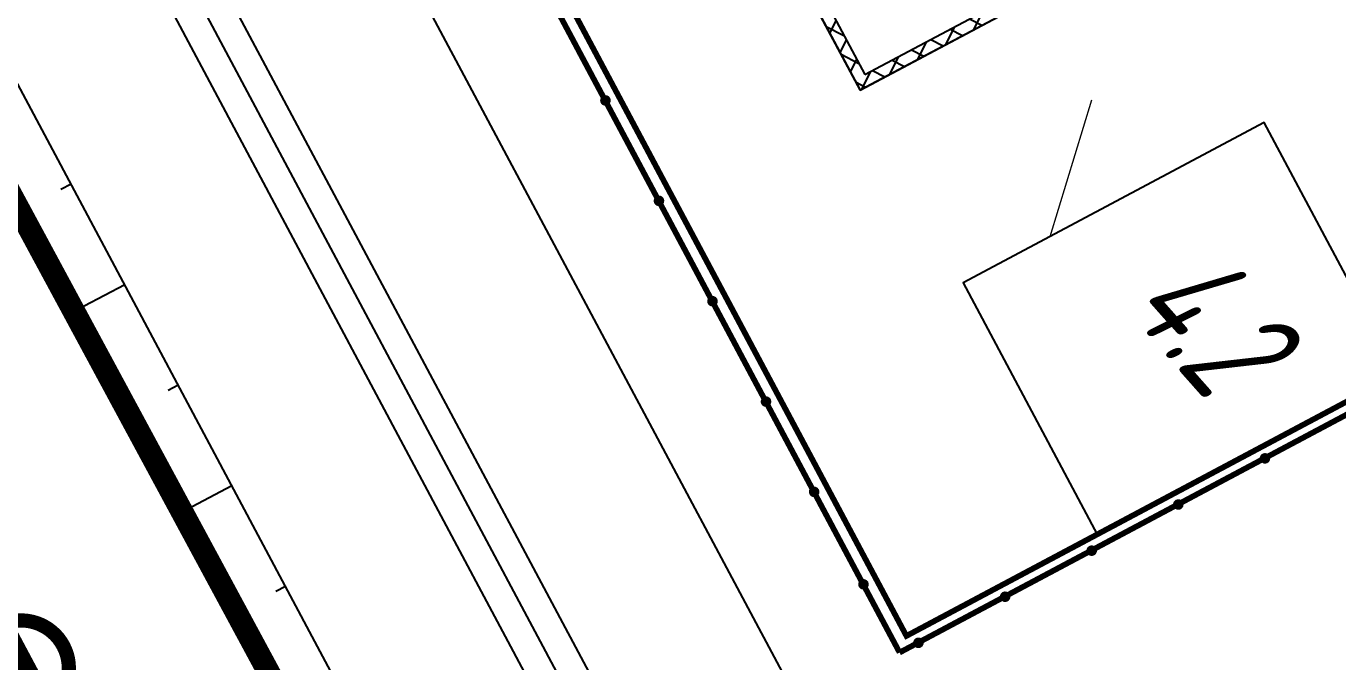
# Model space of a CAD drawing. Extents: x 5370511 to 5386565, y 1010429 to 1053793.
# Drawn here: x 5379977.85 to 5380000.91, y 1040709.19 to 1040720.37 of the extents above; entities that cross this region are included whole.
import ezdxf

# ---------------------------------------------------------------- set-up
doc = ezdxf.new("R2010")
doc.units = 0
doc.layers.get('0').update_dxf_attribs({"linetype": 'CONTINUOUS'})
for name, color, linetype in [('3D-MODEL', 7, 'CONTINUOUS'), ('ГП_граница насыпи', 242, 'CONTINUOUS'), ('ГП_откос', 246, 'CONTINUOUS'), ('ГП_сооружения', 7, 'CONTINUOUS')]:
    doc.layers.add(name, color=color, linetype=linetype)
doc.layers.add('ЭС (тонкий)', color=7, linetype='CONTINUOUS', lineweight=25)
doc.layers.add('ЭС сети', color=1, linetype='CONTINUOUS', lineweight=50)
doc.styles.add('ГОСТ_НИПИ', font='gost_nipi.shx', dxfattribs={"oblique": 15})

# ---------------------------------------------------------------- blocks, each defined once
blk = doc.blocks.new('куст_откос')
at = {"layer": 'ГП_откос', "color": 253, "lineweight": 15}
for points, const_width, elevation in [([(-54.08209819626063, -64.6247295322828), (-51.8423120630905, -64.59070792794228), (-48.31732921395451, -64.5371646140702), (-47.01633510552347, -64.5622706883587), (-46.07836453057826, -64.58037127740681), (-45.11855781544, -64.59889325127006), (-43.73476956505328, -64.48326132027432), (-42.29403035528958, -64.39953099517152), (-42.06531171128154, -64.39842549711466), (-37.1496114321053, -64.37466575577855), (-32.21564296726137, -64.3508177162148), (-30.61314062122256, -64.34307211777195), (-30.30320136528462, -64.32548358757049), (-29.93330045882612, -64.33403043961152), (-29.5245960848406, -64.33400052739307), (-27.23440601397306, -64.31173500744626), (-22.20077751297504, -64.26279742876068)], 0.2, 49.0104566309019), ([(35.05397133622319, -63.87437786813825), (29.90013022534549, -63.87437801901251), (24.7462891144678, -63.87437816988677), (19.59244800638407, -63.87437832076102), (14.43860689550638, -63.87437847163528), (9.284765783697367, -63.87437862250954), (4.130924674682319, -63.8743787733838), (-0.9575513936579227, -63.87437877384946), (-6.046027459204197, -63.8743787733838), (-11.13450352568179, -63.87437877384946), (-16.22297959495336, -63.87437877384946), (-21.31145566143095, -63.8743787733838), (-26.39993172697723, -63.8743787733838), (-31.48840779345483, -63.8743787733838), (-36.57688386179507, -63.8743787733838), (-41.66535992920399, -63.8743787733838), (-46.75383599475026, -63.8743787733838), (-51.8423120630905, -63.8743787733838), (-56.93078813049942, -63.8743787733838), (-62.01926419511437, -63.8743787733838), (-62.01926419511437, -58.3743787733838), (-62.0192641960457, -52.8743787733838), (-72.01918531116098, -52.8743787733838), (-72.01918498519808, -47.77516101719812)], 0.01, 48.90000000000066)]:
    blk.add_lwpolyline(points, dxfattribs=dict(at, const_width=const_width, elevation=elevation))
at = {"layer": 'ГП_откос', "color": 253, "linetype": 'ByBlock', "lineweight": -3}
for points in [[(-38.96692565083504, -63.8743787733838), (-38.96692564990371, -63.97619294561446)], [(-37.96465006098151, -63.8743787733838), (-37.96465006098151, -64.27775991149247)], [(-36.96237447205931, -63.8743787733838), (-36.96237447299063, -63.97425517020747)], [(-35.96009888406843, -63.8743787733838), (-35.96009888406843, -64.27000880939886)], [(-34.9578232942149, -63.8743787733838), (-34.95782329514623, -63.97231739526615)]]:
    blk.add_lwpolyline(points, dxfattribs=at)
blk = doc.blocks.new('*U645')
at = {"layer": 'ГП_сооружения'}
h = blk.add_hatch(color=253, dxfattribs=at)
h.dxf.hatch_style = 1
h.paths.add_polyline_path([(502.0487268523002, -118.7844589663553, 1), (502.0486511343197, -120.6561488022496, 1)])
h = blk.add_hatch(color=253, dxfattribs=at)
h.dxf.hatch_style = 1
h.paths.add_polyline_path([(502.0480283766674, -136.0447883985132, 1), (502.0479525934943, -137.9164782437172, 1)])
h = blk.add_hatch(color=253, dxfattribs=at)
h.dxf.hatch_style = 1
h.paths.add_polyline_path([(502.0473302132023, -153.2964829570089, 1), (502.0472544393424, -155.1681728115279, 1)])
h = blk.add_hatch(color=253, dxfattribs=at)
h.dxf.hatch_style = 1
h.paths.add_polyline_path([(502.0466325142925, -170.5362392057511, 1), (502.0465567590591, -172.4079290509587, 1)])
h = blk.add_hatch(color=253, dxfattribs=at)
h.dxf.hatch_style = 1
h.paths.add_polyline_path([(502.0459340769312, -187.7947016178721, 1), (502.0458583217269, -189.6663914630778, 1)])
h = blk.add_hatch(color=253, dxfattribs=at)
h.dxf.hatch_style = 1
h.paths.add_polyline_path([(392.8988184216214, -192.4182701412543, -1), (391.0271285764247, -192.4181943953359, -1)])
h = blk.add_hatch(color=253, dxfattribs=at)
h.dxf.hatch_style = 1
h.paths.add_polyline_path([(412.9144721682023, -192.4190801601004, -1), (411.0427823229766, -192.4190044141839, -1)])
h = blk.add_hatch(color=253, dxfattribs=at)
h.dxf.hatch_style = 1
h.paths.add_polyline_path([(432.9301259147833, -192.4198901789483, -1), (431.0584360695575, -192.4198144330318, -1)])
h = blk.add_hatch(color=253, dxfattribs=at)
h.dxf.hatch_style = 1
h.paths.add_polyline_path([(452.9301258890846, -192.4206995456722, -1), (451.0584360252615, -192.4206237904406, -1)])
h = blk.add_hatch(color=253, dxfattribs=at)
h.dxf.hatch_style = 1
h.paths.add_polyline_path([(470.9205339450255, -192.4206995456722, -1), (469.0488440812023, -192.4206237904406, -1)])
h = blk.add_hatch(color=253, dxfattribs=at)
h.dxf.hatch_style = 1
h.paths.add_polyline_path([(489.3543690031129, -192.4206995456722, -1), (487.4826791392898, -192.4206237904406, -1)])
at = {"layer": 'ЭС (тонкий)', "transparency": 33554687}
h = blk.add_hatch(dxfattribs=at)
h.set_pattern_fill('ANSI37', color=253, angle=79.77202800376043)
h.set_pattern_definition([(124.7720280037604, (-858.270248284183, 1107.706243992727), (-2.608033060492139, -1.810742542544358), []), (214.7720280037604, (-858.270248284183, 1107.706243992727), (1.810742542544358, -2.608033060492139), [])])
h.paths.add_polyline_path([(249.9257382694811, -152.0404310978874), (249.9455592679003, -150.0404310978863), (269.8373475850601, -150.0416634402352), (269.8373475850601, -150.0423593426069), (289.8373475850592, -150.0423593426078), (376.0178459597444, -150.048241387879), (376.0178459597498, -152.0482427959166)])
h.paths.add_polyline_path([(211.3977735042188, -152.0423593441421), (211.3977735035676, -99.04235934414578), (351.3977734914604, -99.04235934365647), (411.3977734877387, -99.04235934345274), (411.3977734879206, -152.0423593434527), (394.0178459602946, -152.0462621572126), (394.0376669563082, -150.0462623999492), (409.3977734879134, -150.0423593434582), (409.3977734877442, -101.04235934346), (351.3977734914713, -101.042359342727), (213.3977735035749, -101.0423593432054), (213.3977735037167, -142.042359343028), (213.2944953937429, -142.042359343028), (213.2944953937429, -150.042359343028), (231.925738271337, -150.042359343028), (231.9257382713424, -152.0423593450089)])
at = {"layer": 'ГП_сооружения', "color": 253, "ltscale": 0.3, "const_width": 1}
for points in [[(501.9926222823005, -192.4584931339143), (501.9964552156898, 21.96441636817258)], [(-2.087713047719035, -192.4494824066902), (501.9911533684997, -192.4584931076566)]]:
    blk.add_lwpolyline(points, dxfattribs=at)
at = {"layer": 'ГП_сооружения', "color": 253, "const_width": 1}
blk.add_lwpolyline([(499.9906101680835, 19.96449753974844), (0.0008087674568741932, 19.9847317608195), (-0.00938948796169825, -190.0051513877681), (499.980411912665, -190.0253850907245)], close=True, dxfattribs=at)
at = {"layer": 'ЭС (тонкий)', "color": 253, "transparency": 33554687}
for p, q in [((411.3977734879206, -152.0423593434527), (411.3977734877387, -99.04235934345274)), ((409.3977734879134, -150.0423593434582), (409.3977734877442, -101.04235934346)), ((411.3977734878561, -134.0682928498388), (411.3977734869284, -134.088113848258)), ((411.3977734879206, -152.0423593434527), (394.0169300627929, -152.0462623628853, -0.002781181478951819)), ((394.0376669563082, -150.0462623999492, -0.002781181478951819), (409.3977734879134, -150.0423593434582))]:
    blk.add_line(p, q, dxfattribs=at)
blk.add_lwpolyline([(499.9919416972307, -92.01609541541768), (449.8577540657179, -92.0512626697797), (449.8553259096561, -152.051262620647), (499.9895135411689, -152.0160953755982)], close=True, dxfattribs=at)
blk.add_lwpolyline([(394.0177733770349, -152.0497498327802), (411.3977733627787, -152.0504531886488), (411.399918233971, -99.0504532320499), (211.3999183977382, -99.04235937853969), (211.397773526546, -152.0423593351386), (231.9177735097426, -152.0431897645083), (248.1574699769506, -159.5438469792714)], dxfattribs=at)

msp = doc.modelspace()

# ---------------------------------------------------------------- linework, layer by layer
at = {"color": 8}
for points in [[(5380077.467380079, 1040845.146365078), (5380241.107069401, 1040538.020813015), (5380111.196519296, 1040468.803120404), (5379956.961333588, 1040758.277921739), (5379976.377312544, 1040768.62295732), (5379966.97280893, 1040786.27370804)], [(5380076.230433255, 1040841.088044913), (5380237.048749237, 1040539.257759839), (5380112.433466119, 1040472.861440569), (5379961.019653752, 1040757.040974915), (5379980.435632708, 1040767.386010496), (5379971.031129095, 1040785.036761216)], [(5380076.02427545, 1040840.41165822), (5380236.372362543, 1040539.463917644), (5380112.639623923, 1040473.537827262), (5379961.696040447, 1040756.83481711), (5379981.112019401, 1040767.179852693), (5379971.707515787, 1040784.830603413)], [(5380075.818117645, 1040839.735271527), (5380235.695975848, 1040539.670075448), (5380112.845781729, 1040474.214213954), (5379962.37242714, 1040756.628659307), (5379981.788406095, 1040766.97369489), (5379972.383902481, 1040784.62444561)], [(5380074.581170822, 1040835.676951363), (5380231.637655684, 1040540.907022273), (5380114.082728552, 1040478.272534119), (5379966.430747305, 1040755.391712483), (5379985.846726259, 1040765.736748066), (5379976.442222646, 1040783.387498786)]]:
    msp.add_lwpolyline(points, close=True, dxfattribs=at)
at = {"color": 5, "ltscale": 0.3, "transparency": 33554687, "const_width": 0.5}
msp.add_lwpolyline([(5379966.377212065, 1040730.441615903), (5380007.171950825, 1040653.876409053)], dxfattribs=at)
at = {"layer": '3D-MODEL', "lineweight": 15}
msp.add_polyline3d([(5380077.467380079, 1040845.146365076, 97.80000000000132), (5380077.467381913, 1040845.146361634, 97.8), (5380241.107069402, 1040538.020813015, 97.80000000000315), (5380184.615918254, 1040507.921739978, 98.27999999999679), (5380111.196519296, 1040468.803120404, 98.59999999990424), (5380082.183406446, 1040523.256106122, 98.60000000000223), (5380019.172793372, 1040641.516951282, 98.60000000000073), (5379956.961333589, 1040758.277921738, 98.60000000000073), (5379976.377312545, 1040768.62295732, 98.49999999999913), (5379966.97280893, 1040786.273708041, 98.49999999999912), (5380020.976249665, 1040815.047298666, 98.19999999999938)], close=True, dxfattribs=at)
at = {"layer": 'ГП_граница насыпи'}
msp.add_lwpolyline([(5380077.467380079, 1040845.146365076), (5380241.107069402, 1040538.020813015), (5380111.196519296, 1040468.803120404), (5379956.961333589, 1040758.277921738), (5379976.377312545, 1040768.62295732), (5379966.97280893, 1040786.273708041)], close=True, dxfattribs=at)

# ---------------------------------------------------------------- block references
at = {"layer": 'ГП_откос', "color": 8, "lineweight": 15, "xscale": 2, "yscale": 2, "zscale": 2, "rotation": 298.0491553101125}
msp.add_blockref('куст_откос', (5380128.031796221, 1040708.879557439), dxfattribs=at)

# ---------------------------------------------------------------- texts
at = {"style": 'ГОСТ_НИПИ', "oblique": 15, "width": 0.8}
msp.add_text('4.2', height=2, rotation=311.4992794700775, dxfattribs=at).set_placement((5379997.133480761, 1040715.421366951))

# ---------------------------------------------------------------- next in the draw order: block references
at = {"layer": 'ЭС сети', "color": 1, "lineweight": 15, "xscale": 0.09999999999999999, "yscale": 0.09999999999999999, "zscale": 0.09999999999999999, "rotation": 298.0491553101125}
msp.add_blockref('*U645', (5379986.584096273, 1040762.701537619), dxfattribs=at)

# ---------------------------------------------------------------- next in the draw order: linework, layer by layer
at = {"const_width": 0.25}
msp.add_lwpolyline([(5379978.503898324, 1040709.46813291, 1.000000000001083), (5379977.021223567, 1040708.678148374, 0.9999999999989172), (5379978.503898324, 1040709.46813291, 49.91739007657043)], format="xyb", dxfattribs=at)
at = {"layer": 'ЭС сети', "color": 1, "lineweight": 15}
msp.add_line((5379995.848443443, 1040716.665003024), (5379996.58110522, 1040719.068805688), dxfattribs=at)

doc.saveas('drawing.dxf')
